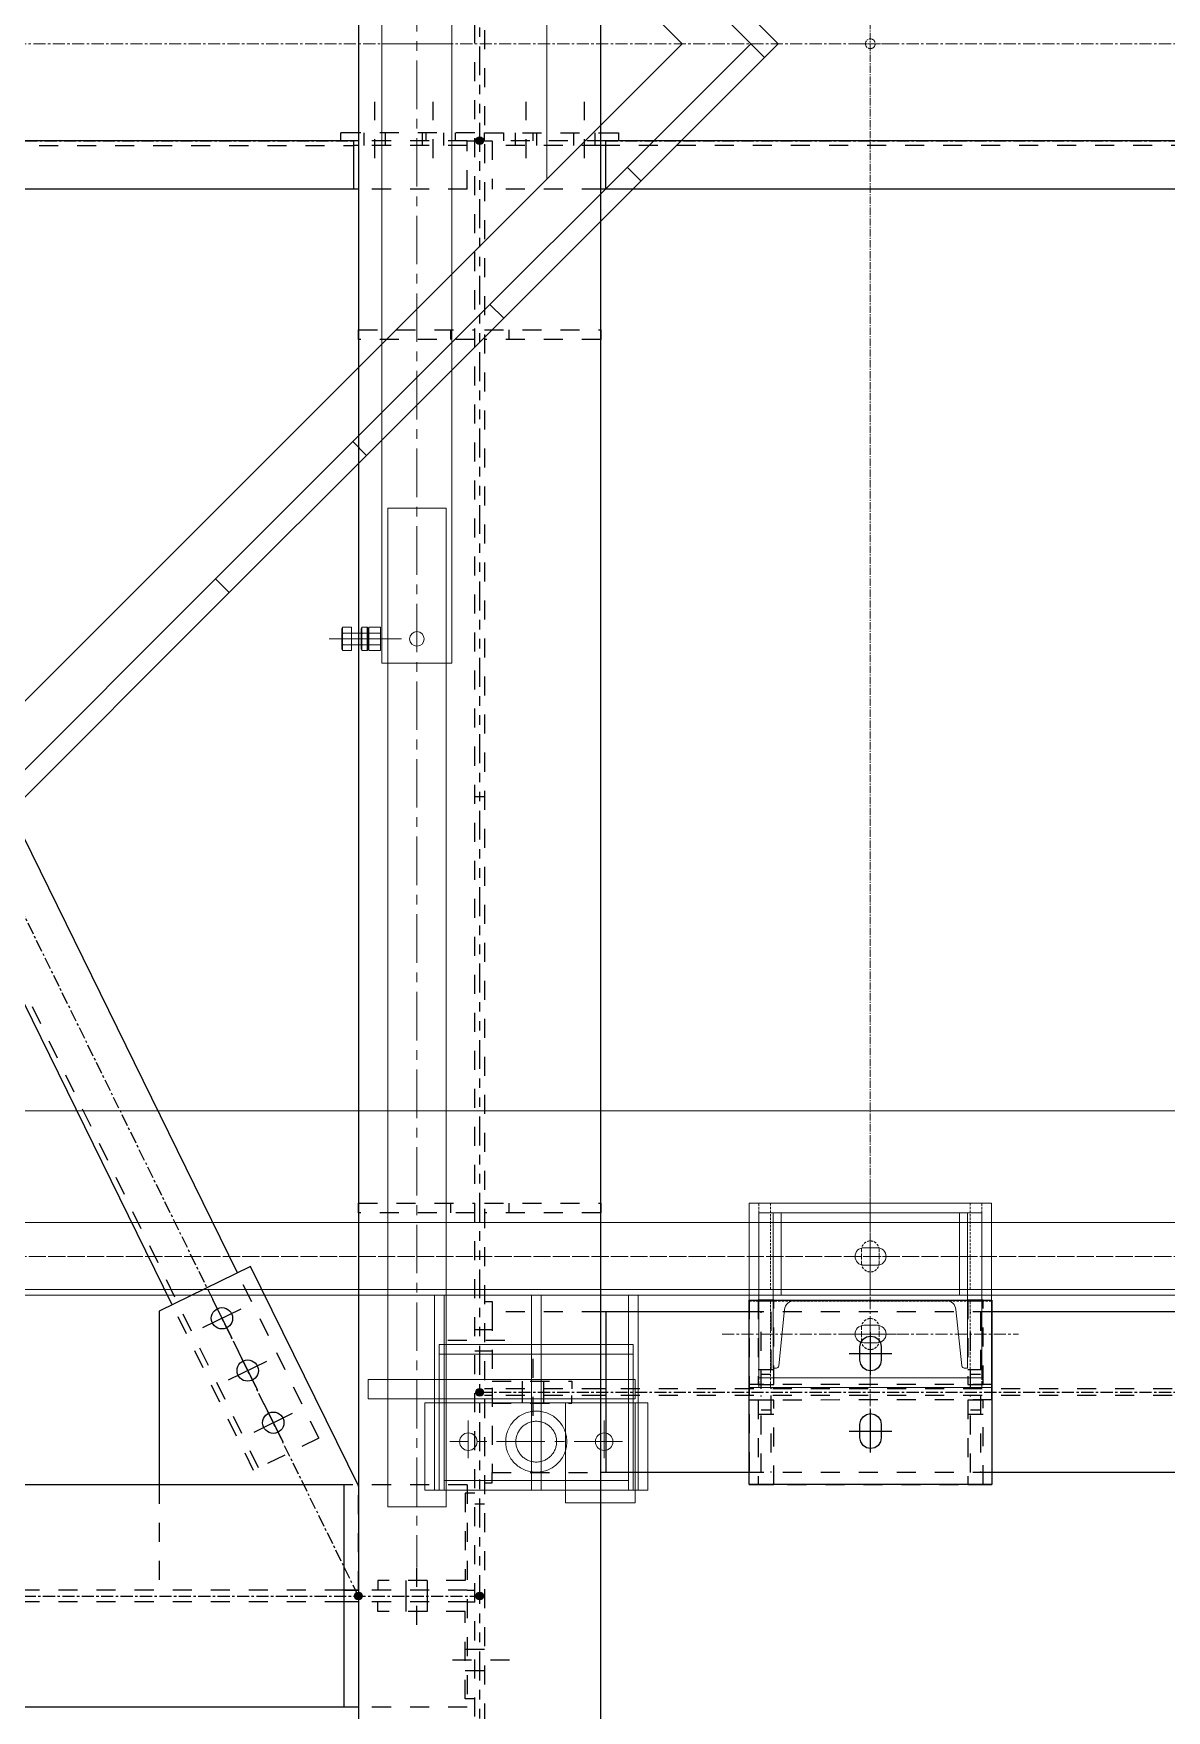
# Model space of a CAD drawing. Header units: inches. Extents: x 209270 to 234360, y -180214 to -150194.
# Drawn here: x 225052 to 226220, y -163282 to -161553 of the extents above; entities that cross this region are included whole.
import ezdxf

# ---------------------------------------------------------------- set-up
doc = ezdxf.new("R2010")
doc.units = ezdxf.units.IN
doc.header["$LTSCALE"] = 10
doc.header["$MEASUREMENT"] = 0
for name, pattern in [('ACAD_ISO02W100', [15, 12, -3]), ('CENTER', [2, 1.25, -0.25, 0.25, -0.25]), ('CENTER2', [1.125, 0.75, -0.125, 0.125, -0.125]), ('DXK_LINE_DOT2', [3.9198, 1.9599, -1.9599]), ('DXK_LINE_DOT5', [7.8785, 2.979, -0.9799, 0.9799, -0.9799, 0.9799, -0.9799]), ('HIDDEN', [0.375, 0.25, -0.125])]:
    doc.linetypes.add(name, pattern=pattern)
doc.layers.get('0').update_dxf_attribs({"color": 1})
for name, color, linetype in [('_STR_0', 5, 'Continuous'), ('_STR_1', 5, 'Continuous'), ('_STR_2', 5, 'Continuous'), ('_STR_4', 5, 'Continuous')]:
    doc.layers.add(name, color=color, linetype=linetype)
for name, color, linetype, lineweight in [('All Bought', 1, 'Continuous', 9), ('Belt', 1, 'Continuous', 9), ('CEN', 1, 'CENTER', 9), ('CENETR LINE', 1, 'CENTER2', 9), ('DIM', 1, 'Continuous', 13), ('HIDDEN', 1, 'HIDDEN', 9), ('MAIN OBJECT', 1, 'Continuous', 18), ('OBJECT', 1, 'Continuous', 18), ('STR25', 1, 'Continuous', 5)]:
    doc.layers.add(name, color=color, linetype=linetype, lineweight=lineweight)

# ---------------------------------------------------------------- blocks, each defined once
blk = doc.blocks.new('A$Cb40ec30b')
at = {"layer": 'CEN'}
for p, q in [((0, 15.8), (0, 64.2)), ((-26.3, 40), (26.3, 40)), ((0, -59), (0, -21)), ((-25.5, -40), (26.5, -40))]:
    blk.add_line(p, q, dxfattribs=at)
at = {"layer": 'HIDDEN'}
for points in [[(-103, 6), (-115, 6), (-115, 95), (-103, 95)], [(103, 6), (115, 6), (115, 95), (103, 95)], [(125, 6), (125, -6), (-125, -6), (-125, 6)], [(-103, -6), (-115, -6), (-115, -95), (-103, -95)], [(103, -6), (115, -6), (115, -95), (103, -95)]]:
    blk.add_lwpolyline(points, close=True, dxfattribs=at)
at = {"layer": 'HIDDEN', "elevation": 149686677196.4}
for points in [[(9, 47), (9, 33, -1), (-9, 33), (-9, 47, -1)], [(9, -33), (9, -47, -1), (-9, -47), (-9, -33, -1)]]:
    blk.add_lwpolyline(points, format="xyb", close=True, dxfattribs=at)
at = {"layer": 'STR25', "ltscale": 0.2}
blk.add_lwpolyline([(-125, 95), (125, 95), (125, -95), (-125, -95)], close=True, dxfattribs=at)
blk = doc.blocks.new('A$Cfd238a5e')
at = {"layer": 'CEN'}
for p, q in [((0, 118.3), (0, -118.3)), ((-152.8, 0), (152.8, 0)), ((-152.8, -40), (152.8, -40))]:
    blk.add_line(p, q, dxfattribs=at)
at = {"layer": 'MAIN OBJECT', "ltscale": 0.2, "elevation": 149686677196.4}
for points in [[(7.3, 31), (-6.7, 31, -1), (-6.7, 49), (7.3, 49, -1)], [(7.3, -31), (-6.7, -31, 1), (-6.7, -49), (7.3, -49, 1)]]:
    blk.add_lwpolyline(points, format="xyb", close=True, dxfattribs=at)
at = {"layer": 'OBJECT'}
for points in [[(-115, -85), (115, -85), (115, 85), (-115, 85)], [(-100, 85), (-92, 85), (-92, 0), (-100, 0)], [(100, 85), (92, 85), (92, 0), (100, 0)]]:
    blk.add_lwpolyline(points, close=True, dxfattribs=at)
blk.add_lwpolyline([(-94.4, -72.9, -0.383864), (-96.8, -75), (-100, -75), (-100, 0), (100, 0), (100, -75), (96.8, -75, -0.383864), (94.4, -72.9), (88.3, -14.7, 0.383864), (78.4, -5.7), (-78.4, -5.7, 0.383864), (-88.3, -14.7)], format="xyb", close=True, dxfattribs=at)
at = {"layer": 'DIM'}
blk.add_blockref('A$Cb40ec30b', (0, 0), dxfattribs=at)
blk = doc.blocks.new('A$C2698bf6b')
at = {"layer": 'CENETR LINE'}
for p, q in [((0, -1290), (0, 1290)), ((-22.1, 0), (22.1, 0))]:
    blk.add_line(p, q, dxfattribs=at)
blk.add_circle((0, 0), 5, dxfattribs=at)
at = {"layer": 'DIM'}
blk.add_blockref('A$Cfd238a5e', (0, -1290), dxfattribs=at)
blk = doc.blocks.new('A$C1db7f450')
at = {"layer": 'All Bought', "linetype": 'CENTER', "ltscale": 4}
for p, q in [((372.3, 1342.7, 76268778.1), (372.3, -1570.4, 76268778.1)), ((179.3, -1419, 2061071342.7), (179.3, -1457.9, 2061071342.7)), ((319.3, -1419, 2061071342.7), (319.3, -1457.9, 2061071342.7)), ((160.3, -1440.9, 2061071342.7), (338.2, -1440.9, 2061071342.7))]:
    blk.add_line(p, q, dxfattribs=at)
at = {"layer": 'All Bought'}
for p, q in [((99, 0, -6732037472.9), (1227.3, 1128.3, -6732037472.9)), ((336.3, 638.5, -6732037472.9), (336.3, -638.5, -6732037472.9)), ((408.3, -638.5, -6732037472.9), (408.3, 638.5, -6732037472.9)), ((424.3, 424.3, -6732037472.9), (0, 0, -6732037472.9)), ((14.1, -14.1, -6732037472.9), (438.4, 410.1, -6732037472.9)), ((238.3, -139.3, -6732037472.9), (238.3, 139.3, -6732037472.9)), ((0, 0, -6732037472.9), (424.3, -424.3, -6732037472.9)), ((28.3, 0, -6732037472.9), (438.4, -410.1, -6732037472.9)), ((99, 0, -6732037472.9), (1227.3, -1128.3, -6732037472.9)), ((408.3, 0, -6732037472.9), (336.3, 0, -6732037472.9)), ((141.4, -141.4, -6732037472.9), (155.6, -127.3, -6732037472.9)), ((297, -268.7, -6732037472.9), (282.8, -282.8, -6732037472.9)), ((424.3, -424.3, -6732037472.9), (438.4, -410.1, -6732037472.9)), ((438.4, -410.1, -6732037472.9), (579.8, -551.5, -6732037472.9)), ((565.7, -565.7, -6732037472.9), (424.3, -424.3, -6732037472.9)), ((565.7, -565.7, -6732037472.9), (579.8, -551.5, -6732037472.9)), ((579.8, -551.5, -6732037472.9), (1121.2, -1093, -6732037472.9)), ((1107.1, -1107.1, -6732037472.9), (565.7, -565.7, -6732037472.9)), ((336.3, -638.5, -6732037472.9), (408.3, -638.5, -6732037472.9)), ((342.2, -1508, 76268778.1), (342.2, -638.5, -6732037472.9)), ((402.3, -638.5, -6732037472.9), (402.3, -1508, 76268778.1)), ((149.3, -1340.8, 2061071342.7), (349.3, -1340.8, 2061071342.7)), ((149.3, -1490.9, 2061071342.7), (149.3, -1340.8, 2061071342.7)), ((349.3, -1340.8, 2061071342.7), (349.3, -1490.9, 2061071342.7)), ((149.3, -1350.8, 2061071342.7), (349.3, -1350.8, 2061071342.7)), ((147.3, -1396.9, 2061071342.7), (147.3, -1376.9, 2061071342.7)), ((147.3, -1376.9, 2061071342.7), (422.4, -1376.9, 2061071342.7)), ((422.4, -1376.9, 2061071342.7), (422.4, -1396.9, 2061071342.7)), ((422.4, -1396.9, 2061071342.7), (147.3, -1396.9, 2061071342.7)), ((219.3, -1400.9, 2061071342.7), (147.3, -1400.9, 2061071342.7)), ((147.3, -1400.9, 2061071342.7), (147.3, -1503.9, 2061071342.7)), ((219.3, -1503.9, 2061071342.7), (219.3, -1400.9, 2061071342.7)), ((349.3, -1490.9, 2061071342.7), (149.3, -1490.9, 2061071342.7)), ((147.3, -1503.9, 2061071342.7), (219.3, -1503.9, 2061071342.7)), ((402.3, -1508, 76268778.1), (342.2, -1508, 76268778.1))]:
    blk.add_line(p, q, dxfattribs=at)
at = {"layer": 'All Bought', "linetype": 'ACAD_ISO02W100', "ltscale": 2.5}
for p, q in [((342.2, -638.5, -6732037472.9), (342.2, -478.7, -6732037472.9)), ((342.2, -478.7, -6732037472.9), (402.3, -478.7, -6732037472.9)), ((402.3, -478.7, -6732037472.9), (402.3, -638.5, -6732037472.9)), ((402.3, -638.5, -6732037472.9), (342.2, -638.5, -6732037472.9))]:
    blk.add_line(p, q, dxfattribs=at)
at = {"layer": 'All Bought', "linetype": 'Continuous'}
for p, q in [((409.8, -601.5, -6732037472.9), (409.8, -625.5, -6732037472.9)), ((421.8, -601.5, -6732037472.9), (409.8, -601.5, -6732037472.9)), ((421.8, -601.5, -6732037472.9), (421.8, -625.5, -6732037472.9)), ((421.8, -601.5, -6732037472.9), (422.7, -603.1, -6732037472.9)), ((423.6, -601.5, -6732037472.9), (422.7, -603.1, -6732037472.9)), ((422.7, -603.1, -6732037472.9), (422.7, -624.1, -6732037472.9)), ((423.6, -601.5, -6732037472.9), (423.6, -625.5, -6732037472.9)), ((428.9, -601.5, -6732037472.9), (423.6, -601.5, -6732037472.9)), ((428.9, -601.5, -6732037472.9), (428.9, -625.5, -6732037472.9)), ((428.9, -601.5, -6732037472.9), (429.8, -603.1, -6732037472.9)), ((429.8, -603.1, -6732037472.9), (429.8, -624.1, -6732037472.9)), ((439.8, -601.5, -6732037472.9), (439.8, -625.5, -6732037472.9)), ((448.9, -601.5, -6732037472.9), (439.8, -601.5, -6732037472.9)), ((448.9, -601.5, -6732037472.9), (448.9, -625.5, -6732037472.9)), ((448.9, -601.5, -6732037472.9), (449.8, -603.1, -6732037472.9)), ((449.8, -603.1, -6732037472.9), (449.8, -624.1, -6732037472.9)), ((388.1, -613.5, -6732037472.9), (462.8, -613.5, -6732037472.9)), ((448.9, -607.5, -6732037472.9), (409.8, -607.5, -6732037472.9)), ((448.9, -619.5, -6732037472.9), (409.8, -619.5, -6732037472.9)), ((421.8, -625.5, -6732037472.9), (409.8, -625.5, -6732037472.9)), ((421.8, -625.5, -6732037472.9), (422.7, -623.9, -6732037472.9)), ((423.6, -625.5, -6732037472.9), (422.7, -623.9, -6732037472.9)), ((428.9, -625.5, -6732037472.9), (423.6, -625.5, -6732037472.9)), ((428.9, -625.5, -6732037472.9), (429.8, -623.9, -6732037472.9)), ((448.9, -625.5, -6732037472.9), (439.8, -625.5, -6732037472.9)), ((448.9, -625.5, -6732037472.9), (449.8, -623.9, -6732037472.9))]:
    blk.add_line(p, q, dxfattribs=at)
at = {"layer": 'All Bought', "linetype": 'ACAD_ISO02W100', "ltscale": 3}
for p, q in [((154.3, -1480.9, 2061071342.7), (154.3, -1400.9, 2061071342.7)), ((154.3, -1400.9, 2061071342.7), (344.3, -1400.9, 2061071342.7)), ((344.3, -1400.9, 2061071342.7), (344.3, -1480.9, 2061071342.7)), ((344.3, -1480.9, 2061071342.7), (154.3, -1480.9, 2061071342.7))]:
    blk.add_line(p, q, dxfattribs=at)
at = {"layer": 'All Bought', "linetype": 'Continuous'}
blk.add_circle((372.3, -613.5, -6732037472.9), 7.5, dxfattribs=at)
at = {"layer": 'All Bought', "linetype": 'ACAD_ISO02W100', "ltscale": 3}
for radius in [31.5, 21]:
    blk.add_circle((249.3, -1440.9, 2061071342.7), radius, dxfattribs=at)
at = {"layer": 'All Bought'}
for centre in [(179.3, -1440.9, 2061071342.7), (319.3, -1440.9, 2061071342.7)]:
    blk.add_circle(centre, 9, dxfattribs=at)
at = {"layer": 'All Bought', "linetype": 'Continuous'}
for centre, radius, start, end in [((417.2, -604.5, -6732037472.9), 5.45, 326.6015, 33.3985), ((428.1, -604.5, -6732037472.9), 5.45, 146.6015, 213.3985), ((424.3, -604.5, -6732037472.9), 5.45, 326.6015, 33.3985), ((444.3, -604.5, -6732037472.9), 5.45, 326.6015, 33.3985), ((402.2, -613.5, -6732037472.9), 20.4, 342.9385, 17.0615), ((417.2, -622.5, -6732037472.9), 5.45, 326.6015, 33.3985), ((443.1, -613.5, -6732037472.9), 20.4, 162.9385, 197.0615), ((428.1, -622.5, -6732037472.9), 5.45, 146.6015, 213.3985), ((409.3, -613.5, -6732037472.9), 20.4, 342.9385, 17.0615), ((424.3, -622.5, -6732037472.9), 5.45, 326.6015, 33.3985), ((429.3, -613.5, -6732037472.9), 20.4, 342.9385, 17.0615), ((444.3, -622.5, -6732037472.9), 5.45, 326.6015, 33.3985)]:
    blk.add_arc(centre, radius, start, end, dxfattribs=at)
at = {"layer": 'MAIN OBJECT'}
for p, q in [((144.3, -1490.9), (144.3, -1290)), ((154.3, -1290), (144.3, -1290)), ((154.3, -1490.9), (154.3, -1290)), ((244.3, -1490.9), (244.3, -1290)), ((254.3, -1290), (244.3, -1290)), ((254.3, -1490.9), (254.3, -1290)), ((344.3, -1490.9), (344.3, -1290)), ((354.3, -1290), (344.3, -1290)), ((354.3, -1490.9), (354.3, -1290)), ((134.3, -1490.9), (134.3, -1400.9)), ((364.3, -1400.9), (134.3, -1400.9)), ((364.3, -1400.9), (364.3, -1490.9)), ((364.3, -1490.9), (134.3, -1490.9))]:
    blk.add_line(p, q, dxfattribs=at)
blk = doc.blocks.new('GridLine-116860372-116903 - 114867')
at = {"layer": '_STR_2', "linetype": 'DXK_LINE_DOT5'}
blk.add_line((225511.9, -165456.7), (225511.9, -153291), dxfattribs=at)
blk = doc.blocks.new('Part-116860372-157441 - 114867')
at = {"layer": '_STR_1', "linetype": 'DXK_LINE_DOT2'}
for p, q in [((225506.9, -162339.6), (225516.9, -162339.6)), ((225516.9, -163069.1), (225506.9, -163069.1))]:
    blk.add_line(p, q, dxfattribs=at)
blk = doc.blocks.new('Bolt-116860372-115915 - 114867')
at = {"layer": '_STR_1', "linetype": 'DXK_LINE_DOT2'}
for p, q in [((225403.9, -161681.7), (225403.9, -161623.7)), ((225463.9, -161681.7), (225463.9, -161623.7)), ((225392.9, -161663.7), (225392.9, -161655.7)), ((225392.9, -161668.7), (225392.9, -161663.7)), ((225414.9, -161663.7), (225414.9, -161655.7)), ((225414.9, -161668.7), (225414.9, -161663.7)), ((225452.9, -161663.7), (225452.9, -161655.7)), ((225452.9, -161668.7), (225452.9, -161663.7)), ((225474.9, -161663.7), (225474.9, -161655.7)), ((225474.9, -161668.7), (225474.9, -161663.7))]:
    blk.add_line(p, q, dxfattribs=at)
blk = doc.blocks.new('Part-116860372-114981 - 114867')
at = {"layer": '_STR_4', "linetype": 'Continuous'}
blk.add_hatch(color=256, dxfattribs=at).paths.add_polyline_path([(225511.9, -163167.7, -1), (225511.9, -163159.7, -1)])
at = {"layer": '_STR_1', "linetype": 'DXK_LINE_DOT2'}
for p, q in [((225498.9, -163049.2), (225371.9, -163049.2)), ((225498.9, -163049.2), (225498.9, -163278.2)), ((225371.9, -163157.7), (216821.8, -163157.7)), ((225498.9, -163157.7), (225386.9, -163157.7)), ((225371.9, -163169.6), (216821.8, -163169.6)), ((225498.9, -163169.6), (225386.9, -163169.6)), ((225498.9, -163278.2), (220660, -163278.2))]:
    blk.add_line(p, q, dxfattribs=at)
at = {"layer": '_STR_2', "linetype": 'Continuous'}
for p, q in [((225371.9, -163049.2), (224424.9, -163049.2)), ((225371.9, -163049.2), (225371.9, -163278.2)), ((225386.4, -163049.2), (225386.9, -163049.2)), ((225386.9, -163157.7), (225371.9, -163157.7)), ((225386.9, -163169.6), (225371.9, -163169.6)), ((225386.9, -163278.2), (216821.8, -163278.2))]:
    blk.add_line(p, q, dxfattribs=at)
at = {"layer": '_STR_4', "linetype": 'CENTER'}
blk.add_line((216821.8, -163163.7), (225511.9, -163163.7), dxfattribs=at)
at = {"layer": '_STR_4', "linetype": 'Continuous'}
blk.add_circle((225511.9, -163163.7), 4, dxfattribs=at)
blk = doc.blocks.new('Part-116860372-114997 - 114867')
at = {"layer": '_STR_4', "linetype": 'Continuous'}
blk.add_hatch(color=256, dxfattribs=at).paths.add_polyline_path([(225511.9, -162957.7, -1), (225511.9, -162949.7, -1)])
at = {"layer": '_STR_1', "linetype": 'DXK_LINE_DOT2'}
for p, q in [((225524.9, -162870.8), (225524.9, -163036.5)), ((225636.9, -162870.8), (225524.9, -162870.8)), ((226039.8, -162870.8), (225789.8, -162870.8)), ((225636.9, -162950.3), (225524.9, -162950.3)), ((225636.9, -162957), (225524.9, -162957)), ((228499.2, -162950.3), (225641.9, -162950.3)), ((228499.2, -162957), (225641.9, -162957)), ((225524.9, -163036.5), (225636.9, -163036.5)), ((226039.8, -163036.5), (225789.8, -163036.5))]:
    blk.add_line(p, q, dxfattribs=at)
at = {"layer": '_STR_2', "linetype": 'Continuous'}
for p, q in [((225789.8, -162870.8), (225636.9, -162870.8)), ((225641.9, -162870.8), (225641.9, -163036.5)), ((227289.8, -162870.8), (226039.8, -162870.8)), ((225641.9, -162950.3), (225636.9, -162950.3)), ((225641.9, -162957), (225636.9, -162957)), ((225641.9, -163036.5), (225636.9, -163036.5)), ((225789.8, -163036.5), (225641.9, -163036.5)), ((227289.8, -163036.5), (226039.8, -163036.5))]:
    blk.add_line(p, q, dxfattribs=at)
at = {"layer": '_STR_4', "linetype": 'CENTER'}
blk.add_line((225511.9, -162953.7), (228511.9, -162953.7), dxfattribs=at)
at = {"layer": '_STR_4', "linetype": 'Continuous'}
blk.add_circle((225511.9, -162953.7), 4, dxfattribs=at)
blk = doc.blocks.new('Part-116860372-116688 - 114867')
at = {"layer": '_STR_1', "linetype": 'DXK_LINE_DOT2'}
for p, q in [((225801.9, -163036.5), (225801.9, -162957)), ((225811.9, -162957), (225811.9, -163036.5)), ((225811.9, -162972), (225801.9, -162972))]:
    blk.add_line(p, q, dxfattribs=at)
blk = doc.blocks.new('Part-116860372-115037 - 114867')
at = {"layer": '_STR_4', "linetype": 'Continuous'}
for points in [[(224711.9, -161667.7, -1), (224711.9, -161659.7, -1)], [(225511.9, -161667.7, -1), (225511.9, -161659.7, -1)]]:
    blk.add_hatch(color=256, dxfattribs=at).paths.add_polyline_path(points)
at = {"layer": '_STR_1', "linetype": 'DXK_LINE_DOT2'}
for p, q in [((224722.7, -161713.7), (224722.7, -161663.7)), ((224783.5, -161663.7), (224722.7, -161663.7)), ((225498.9, -161663.7), (225381.9, -161663.7)), ((225498.9, -161713.7), (225498.9, -161663.7)), ((224778.5, -161668.7), (224722.7, -161668.7)), ((224783.5, -161668.7), (225381.9, -161668.7)), ((225498.9, -161668.7), (225386.9, -161668.7)), ((224778.5, -161713.7), (224722.7, -161713.7)), ((225498.9, -161713.7), (225386.9, -161713.7))]:
    blk.add_line(p, q, dxfattribs=at)
at = {"layer": '_STR_2', "linetype": 'Continuous'}
for p, q in [((225381.9, -161663.7), (224783.5, -161663.7)), ((224783.5, -161713.7), (224783.5, -161663.7)), ((225381.9, -161663.7), (225381.9, -161713.7)), ((224778.5, -161668.7), (224783.5, -161668.7)), ((225386.9, -161668.7), (225381.9, -161668.7)), ((225386.9, -161713.7), (224778.5, -161713.7))]:
    blk.add_line(p, q, dxfattribs=at)
at = {"layer": '_STR_4', "linetype": 'CENTER'}
for p, q in [((224711.9, -161663.7), (224722.7, -161663.7)), ((224783.5, -161663.7), (225381.9, -161663.7)), ((225498.9, -161663.7), (225511.9, -161663.7))]:
    blk.add_line(p, q, dxfattribs=at)
at = {"layer": '_STR_4', "linetype": 'Continuous'}
for centre in [(224711.9, -161663.7), (225511.9, -161663.7)]:
    blk.add_circle(centre, 4, dxfattribs=at)
blk = doc.blocks.new('Part-116860372-115913 - 114867')
at = {"layer": '_STR_1', "linetype": 'DXK_LINE_DOT2'}
for p, q in [((225506.9, -161655.7), (225386.9, -161655.7)), ((225456.9, -161663.7), (225456.9, -161655.7)), ((225486.9, -161663.7), (225486.9, -161655.7))]:
    blk.add_line(p, q, dxfattribs=at)
at = {"layer": '_STR_2', "linetype": 'Continuous'}
for p, q in [((225386.9, -161655.7), (225368.9, -161655.7)), ((225368.9, -161663.7), (225368.9, -161655.7)), ((225386.9, -161663.7), (225381.9, -161663.7))]:
    blk.add_line(p, q, dxfattribs=at)
blk = doc.blocks.new('Part-116860372-115038 - 114867')
at = {"layer": '_STR_4', "linetype": 'Continuous'}
for points in [[(225511.9, -161667.7, -1), (225511.9, -161659.7, -1)], [(226511.9, -161667.7, -1), (226511.9, -161659.7, -1)]]:
    blk.add_hatch(color=256, dxfattribs=at).paths.add_polyline_path(points)
at = {"layer": '_STR_1', "linetype": 'DXK_LINE_DOT2'}
for p, q in [((225524.9, -161663.7), (225524.9, -161713.7)), ((225641.9, -161663.7), (225524.9, -161663.7)), ((226440.3, -161663.7), (226501, -161663.7)), ((226501, -161663.7), (226501, -161713.7)), ((225636.9, -161668.7), (225524.9, -161668.7)), ((226440.3, -161668.7), (225641.9, -161668.7)), ((226501, -161668.7), (226445.3, -161668.7)), ((225636.9, -161713.7), (225524.9, -161713.7)), ((226501, -161713.7), (226445.3, -161713.7))]:
    blk.add_line(p, q, dxfattribs=at)
at = {"layer": '_STR_2', "linetype": 'Continuous'}
for p, q in [((226440.3, -161663.7), (225641.9, -161663.7)), ((225641.9, -161713.7), (225641.9, -161663.7)), ((226440.3, -161663.7), (226440.3, -161713.7)), ((225641.9, -161668.7), (225636.9, -161668.7)), ((226445.3, -161668.7), (226440.3, -161668.7)), ((226445.3, -161713.7), (225636.9, -161713.7))]:
    blk.add_line(p, q, dxfattribs=at)
at = {"layer": '_STR_4', "linetype": 'CENTER'}
for p, q in [((225511.9, -161663.7), (225524.9, -161663.7)), ((225641.9, -161663.7), (226440.3, -161663.7)), ((226501, -161663.7), (226511.9, -161663.7))]:
    blk.add_line(p, q, dxfattribs=at)
at = {"layer": '_STR_4', "linetype": 'Continuous'}
for centre in [(225511.9, -161663.7), (226511.9, -161663.7)]:
    blk.add_circle(centre, 4, dxfattribs=at)
blk = doc.blocks.new('Part-116860372-115925 - 114867')
at = {"layer": '_STR_1', "linetype": 'DXK_LINE_DOT2'}
for p, q in [((225524.9, -162957), (225516.9, -162957)), ((225606.9, -162965), (225606.9, -162957)), ((225524.9, -162965), (225606.9, -162965)), ((225516.9, -163047), (225524.9, -163047)), ((225524.9, -163047), (225524.9, -163036.5))]:
    blk.add_line(p, q, dxfattribs=at)
blk = doc.blocks.new('Part-116860372-115077 - 114867')
at = {"layer": '_STR_4', "linetype": 'Continuous'}
for points in [[(224711.9, -161792.7, -1), (224711.9, -161784.7, -1)], [(225386.9, -163167.7, -1), (225386.9, -163159.7, -1)]]:
    blk.add_hatch(color=256, dxfattribs=at).paths.add_polyline_path(points)
at = {"layer": '_STR_1', "linetype": 'DXK_LINE_DOT2'}
for p, q in [((224860.8, -162012.6), (224793.5, -162045.7)), ((224944.5, -162183.2), (224860.8, -162012.6)), ((225284.1, -163031.5), (224798.8, -162043)), ((224877.2, -162216.2), (224793.5, -162045.7)), ((225346.1, -163001.1), (225262.3, -162830.6)), ((225278.7, -163034.2), (225195, -162863.6)), ((225346.1, -163001.1), (225278.7, -163034.2))]:
    blk.add_line(p, q, dxfattribs=at)
at = {"layer": '_STR_2', "linetype": 'Continuous'}
for p, q in [((225262.3, -162830.6), (224944.5, -162183.2)), ((225195, -162863.6), (224877.2, -162216.2))]:
    blk.add_line(p, q, dxfattribs=at)
at = {"layer": '_STR_4', "linetype": 'CENTER'}
blk.add_line((225386.9, -163163.7), (224711.9, -161788.7), dxfattribs=at)
at = {"layer": '_STR_4', "linetype": 'Continuous'}
for centre in [(224711.9, -161788.7), (225386.9, -163163.7)]:
    blk.add_circle(centre, 4, dxfattribs=at)
blk = doc.blocks.new('Bolt-116860372-115927 - 114867')
at = {"layer": '_STR_1', "linetype": 'DXK_LINE_DOT2'}
for p, q in [((225516.9, -162889.3), (225506.9, -162889.3)), ((225524.9, -162889.3), (225516.9, -162889.3)), ((225537.9, -162900.3), (225474.9, -162900.3)), ((225516.9, -162911.3), (225506.9, -162911.3)), ((225524.9, -162911.3), (225516.9, -162911.3))]:
    blk.add_line(p, q, dxfattribs=at)
blk = doc.blocks.new('Part-116860372-115115 - 114867')
at = {"layer": '_STR_2', "linetype": 'Continuous'}
for p, q in [((225386.9, -158649), (225386.9, -165051.7)), ((225636.9, -165051.7), (225636.9, -158649))]:
    blk.add_line(p, q, dxfattribs=at)
blk = doc.blocks.new('Part-116860372-115117 - 114867')
at = {"layer": '_STR_1', "linetype": 'DXK_LINE_DOT2'}
for p, q in [((225506.9, -165051.7), (225506.9, -158649)), ((225516.9, -158649), (225516.9, -165051.7))]:
    blk.add_line(p, q, dxfattribs=at)
blk = doc.blocks.new('Part-116860372-116641 - 114867')
at = {"layer": '_STR_1', "linetype": 'DXK_LINE_DOT2'}
for p, q in [((225798.9, -162858.7), (225798.9, -162945.7)), ((225814.9, -162858.7), (225798.9, -162858.7)), ((225814.9, -162945.7), (225814.9, -162858.7)), ((225814.9, -162930.7), (225798.9, -162930.7)), ((225798.9, -162945.7), (225814.9, -162945.7))]:
    blk.add_line(p, q, dxfattribs=at)
blk = doc.blocks.new('Part-116860372-149898 - 114867')
at = {"layer": '_STR_1', "linetype": 'DXK_LINE_DOT2'}
for p, q in [((225406.9, -163179.6), (225406.9, -163169.6)), ((225496.9, -163179.6), (225406.9, -163179.6)), ((225496.9, -163269.6), (225496.9, -163179.6)), ((225498.9, -163169.6), (225506.9, -163169.6)), ((225506.9, -163269.6), (225496.9, -163269.6))]:
    blk.add_line(p, q, dxfattribs=at)
blk = doc.blocks.new('Part-116860372-116639 - 114867')
at = {"layer": '_STR_1', "linetype": 'DXK_LINE_DOT2'}
for p, q in [((226039.8, -162945.6), (225789.8, -162945.7)), ((225789.8, -162961.7), (225789.8, -162945.7)), ((226039.8, -162961.6), (225789.8, -162961.7)), ((226039.8, -162961.6), (226039.8, -162945.6))]:
    blk.add_line(p, q, dxfattribs=at)
blk = doc.blocks.new('Part-116860372-116359 - 114867')
at = {"layer": '_STR_1', "linetype": 'DXK_LINE_DOT2'}
for p, q in [((225386.9, -161868.7), (225386.9, -161858.7)), ((225386.9, -161858.7), (225506.9, -161858.7)), ((225506.9, -161868.7), (225386.9, -161868.7)), ((225481.9, -161858.7), (225481.9, -161868.7))]:
    blk.add_line(p, q, dxfattribs=at)
blk = doc.blocks.new('Part-116860372-116689 - 114867')
at = {"layer": '_STR_1', "linetype": 'DXK_LINE_DOT2'}
for p, q in [((225801.9, -162950.3), (225801.9, -162870.8)), ((225811.9, -162870.8), (225811.9, -162950.3)), ((225811.9, -162935.3), (225801.9, -162935.3))]:
    blk.add_line(p, q, dxfattribs=at)
blk = doc.blocks.new('Bolt-116860372-116646 - 114867')
at = {"layer": '_STR_2', "linetype": 'Continuous'}
for p, q in [((225914.8, -162935.7), (225914.8, -162891.7)), ((225903.8, -162906.7), (225904.7, -162902.5)), ((225903.8, -162920.7), (225903.8, -162906.7)), ((225904.7, -162902.5), (225907.1, -162898.9)), ((225907.1, -162898.9), (225910.6, -162896.5)), ((225910.6, -162896.5), (225914.8, -162895.7)), ((225914.8, -162895.7), (225914.8, -162895.7)), ((225914.8, -162895.7), (225919, -162896.5)), ((225919, -162896.5), (225922.6, -162898.9)), ((225922.6, -162898.9), (225925, -162902.5)), ((225925, -162902.5), (225925.8, -162906.7)), ((225925.8, -162906.7), (225925.8, -162920.7)), ((225892.8, -162913.7), (225936.8, -162913.7)), ((225904.7, -162924.9), (225903.8, -162920.7)), ((225907, -162928.4), (225904.7, -162924.9)), ((225925, -162924.9), (225922.6, -162928.4)), ((225925.8, -162920.7), (225925, -162924.9)), ((225910.6, -162930.8), (225907, -162928.4)), ((225914.8, -162931.7), (225910.6, -162930.8)), ((225919, -162930.8), (225914.8, -162931.7)), ((225914.8, -162931.7), (225914.8, -162931.7)), ((225922.6, -162928.4), (225919, -162930.8)), ((225904.7, -162982.5), (225907, -162978.9)), ((225907, -162978.9), (225910.6, -162976.5)), ((225910.6, -162976.5), (225914.8, -162975.7)), ((225914.8, -163015.7), (225914.8, -162971.7)), ((225914.8, -162975.7), (225914.8, -162975.7)), ((225914.8, -162975.7), (225919, -162976.5)), ((225919, -162976.5), (225922.6, -162978.9)), ((225922.6, -162978.9), (225925, -162982.5)), ((225892.8, -162993.7), (225936.8, -162993.7)), ((225903.8, -162986.7), (225904.7, -162982.5)), ((225903.8, -163000.7), (225903.8, -162986.7)), ((225925, -162982.5), (225925.8, -162986.7)), ((225925.8, -162986.7), (225925.8, -163000.7)), ((225904.7, -163004.9), (225903.8, -163000.7)), ((225907, -163008.4), (225904.7, -163004.9)), ((225910.6, -163010.8), (225907, -163008.4)), ((225914.8, -163011.7), (225910.6, -163010.8)), ((225919, -163010.8), (225914.8, -163011.7)), ((225914.8, -163011.7), (225914.8, -163011.7)), ((225922.6, -163008.4), (225919, -163010.8)), ((225925, -163004.9), (225922.6, -163008.4)), ((225925.8, -163000.7), (225925, -163004.9))]:
    blk.add_line(p, q, dxfattribs=at)
blk = doc.blocks.new('Part-116860372-116361 - 114867')
at = {"layer": '_STR_1', "linetype": 'DXK_LINE_DOT2'}
for p, q in [((225386.9, -162768.7), (225386.9, -162758.7)), ((225386.9, -162758.7), (225506.9, -162758.7)), ((225506.9, -162768.7), (225386.9, -162768.7)), ((225481.9, -162758.7), (225481.9, -162768.7))]:
    blk.add_line(p, q, dxfattribs=at)
blk = doc.blocks.new('Part-116860372-115914 - 114867')
at = {"layer": '_STR_1', "linetype": 'DXK_LINE_DOT2'}
for p, q in [((225516.9, -161663.7), (225516.9, -161655.7)), ((225516.9, -161655.7), (225636.9, -161655.7)), ((225536.9, -161663.7), (225536.9, -161655.7)), ((225566.9, -161663.7), (225566.9, -161655.7))]:
    blk.add_line(p, q, dxfattribs=at)
at = {"layer": '_STR_2', "linetype": 'Continuous'}
for p, q in [((225636.9, -161655.7), (225654.9, -161655.7)), ((225641.9, -161663.7), (225636.9, -161663.7)), ((225654.9, -161655.7), (225654.9, -161663.7))]:
    blk.add_line(p, q, dxfattribs=at)
blk = doc.blocks.new('Bolt-116860372-149900 - 114867')
at = {"layer": '_STR_1', "linetype": 'DXK_LINE_DOT2'}
for p, q in [((225435.9, -163147.7), (225435.9, -163157.7)), ((225446.9, -163134.7), (225446.9, -163212.7)), ((225457.9, -163147.7), (225457.9, -163157.7)), ((225435.9, -163157.7), (225435.9, -163169.6)), ((225457.9, -163157.7), (225457.9, -163169.6)), ((225435.9, -163169.6), (225435.9, -163179.6)), ((225457.9, -163169.6), (225457.9, -163179.6))]:
    blk.add_line(p, q, dxfattribs=at)
blk = doc.blocks.new('Bolt-116860372-115926 - 114867')
at = {"layer": '_STR_1', "linetype": 'DXK_LINE_DOT2'}
for p, q in [((225566.9, -162978), (225566.9, -162910)), ((225555.9, -162950.3), (225555.9, -162942.3)), ((225577.9, -162950.3), (225577.9, -162942.3)), ((225555.9, -162957), (225555.9, -162950.3)), ((225555.9, -162965), (225555.9, -162957)), ((225577.9, -162957), (225577.9, -162950.3)), ((225577.9, -162965), (225577.9, -162957))]:
    blk.add_line(p, q, dxfattribs=at)
blk = doc.blocks.new('Part-116860372-116640 - 114867')
at = {"layer": '_STR_2', "linetype": 'Continuous'}
for p, q in [((225789.8, -162858.7), (226039.8, -162858.6)), ((225789.8, -163048.7), (225789.8, -162858.7)), ((226039.8, -162858.6), (226039.8, -163048.6)), ((226039.8, -163048.6), (225789.8, -163048.7))]:
    blk.add_line(p, q, dxfattribs=at)
blk = doc.blocks.new('Part-116860372-116644 - 114867')
at = {"layer": '_STR_1', "linetype": 'DXK_LINE_DOT2'}
for p, q in [((226014.9, -162858.6), (226014.9, -162945.6)), ((226030.9, -162858.6), (226014.9, -162858.6)), ((226030.9, -162945.6), (226030.9, -162858.6)), ((226030.9, -162930.6), (226014.9, -162930.6)), ((226014.9, -162945.6), (226030.9, -162945.6))]:
    blk.add_line(p, q, dxfattribs=at)
blk = doc.blocks.new('Bolt-116860372-115916 - 114867')
at = {"layer": '_STR_1', "linetype": 'DXK_LINE_DOT2'}
for p, q in [((225559.9, -161681.7), (225559.9, -161623.7)), ((225619.9, -161681.7), (225619.9, -161623.7)), ((225548.9, -161663.7), (225548.9, -161655.7)), ((225548.9, -161668.7), (225548.9, -161663.7)), ((225570.9, -161663.7), (225570.9, -161655.7)), ((225570.9, -161668.7), (225570.9, -161663.7)), ((225608.9, -161663.7), (225608.9, -161655.7)), ((225608.9, -161668.7), (225608.9, -161663.7)), ((225630.9, -161663.7), (225630.9, -161655.7)), ((225630.9, -161668.7), (225630.9, -161663.7))]:
    blk.add_line(p, q, dxfattribs=at)
blk = doc.blocks.new('Part-116860372-115924 - 114867')
at = {"layer": '_STR_1', "linetype": 'DXK_LINE_DOT2'}
for p, q in [((225516.9, -162860.3), (225524.9, -162860.3)), ((225524.9, -162860.3), (225524.9, -162870.8)), ((225524.9, -162942.3), (225606.9, -162942.3)), ((225606.9, -162942.3), (225606.9, -162950.3)), ((225524.9, -162950.3), (225516.9, -162950.3))]:
    blk.add_line(p, q, dxfattribs=at)
blk = doc.blocks.new('Part-116860372-116645 - 114867')
at = {"layer": '_STR_1', "linetype": 'DXK_LINE_DOT2'}
for p, q in [((226030.9, -162961.7), (226014.9, -162961.7)), ((226014.9, -162961.7), (226014.9, -163048.6)), ((226030.9, -163048.6), (226030.9, -162961.7)), ((226030.9, -162976.7), (226014.9, -162976.7)), ((226014.9, -163048.6), (226030.9, -163048.6))]:
    blk.add_line(p, q, dxfattribs=at)
blk = doc.blocks.new('Part-116860372-116360 - 114867')
at = {"layer": '_STR_1', "linetype": 'DXK_LINE_DOT2'}
for p, q in [((225516.9, -162758.7), (225636.9, -162758.7)), ((225636.9, -162768.7), (225516.9, -162768.7)), ((225541.9, -162758.7), (225541.9, -162768.7)), ((225636.9, -162758.7), (225636.9, -162768.7))]:
    blk.add_line(p, q, dxfattribs=at)
blk = doc.blocks.new('Part-116860372-149899 - 114867')
at = {"layer": '_STR_1', "linetype": 'DXK_LINE_DOT2'}
for p, q in [((225506.9, -163057.7), (225496.9, -163057.7)), ((225496.9, -163057.7), (225496.9, -163147.7)), ((225496.9, -163147.7), (225406.9, -163147.7)), ((225406.9, -163147.7), (225406.9, -163157.7)), ((225498.9, -163157.7), (225506.9, -163157.7))]:
    blk.add_line(p, q, dxfattribs=at)
blk = doc.blocks.new('Part-116860372-116290 - 114867')
at = {"layer": '_STR_1', "linetype": 'DXK_LINE_DOT2'}
for p, q in [((225181.5, -163049.2), (225181.5, -163157.7)), ((225387.1, -163050.8), (225386.9, -163050.2)), ((225387.1, -163157.7), (225387.1, -163050.8)), ((225371.9, -163157.7), (225386.9, -163157.7))]:
    blk.add_line(p, q, dxfattribs=at)
at = {"layer": '_STR_2', "linetype": 'Continuous'}
for p, q in [((225275.8, -162824), (225181.5, -162870.2)), ((225386.9, -163050.2), (225275.8, -162824)), ((225181.5, -162870.2), (225181.5, -163049.2))]:
    blk.add_line(p, q, dxfattribs=at)
blk = doc.blocks.new('Bolt-116860372-116291 - 114867')
at = {"layer": '_STR_2', "linetype": 'Continuous'}
for p, q in [((225236.6, -162857.7), (225256, -162897.2)), ((225226.6, -162887.1), (225266.1, -162867.7)), ((225253, -162941), (225292.5, -162921.6)), ((225263.1, -162911.5), (225282.5, -162951)), ((225279.5, -162994.8), (225319, -162975.4)), ((225289.5, -162965.4), (225308.9, -163004.9))]:
    blk.add_line(p, q, dxfattribs=at)
for centre in [(225246.3, -162877.4), (225272.8, -162931.3), (225299.2, -162985.1)]:
    blk.add_circle(centre, 11, dxfattribs=at)
blk = doc.blocks.new('Part-116860372-116358 - 114867')
at = {"layer": '_STR_1', "linetype": 'DXK_LINE_DOT2'}
for p, q in [((225516.9, -161858.7), (225636.9, -161858.7)), ((225636.9, -161868.7), (225516.9, -161868.7)), ((225541.9, -161858.7), (225541.9, -161868.7)), ((225636.9, -161858.7), (225636.9, -161868.7))]:
    blk.add_line(p, q, dxfattribs=at)
blk = doc.blocks.new('Part-116860372-116642 - 114867')
at = {"layer": '_STR_1', "linetype": 'DXK_LINE_DOT2'}
for p, q in [((225789.8, -162858.7), (226039.8, -162858.6)), ((225789.8, -162858.7), (225789.8, -163048.7)), ((226039.8, -162858.6), (226039.8, -163048.6)), ((225789.8, -163048.7), (226039.8, -163048.6))]:
    blk.add_line(p, q, dxfattribs=at)
blk = doc.blocks.new('Part-116860372-116643 - 114867')
at = {"layer": '_STR_1', "linetype": 'DXK_LINE_DOT2'}
for p, q in [((225814.9, -162961.7), (225798.9, -162961.7)), ((225798.9, -162961.7), (225798.9, -163048.7)), ((225814.9, -163048.7), (225814.9, -162961.7)), ((225814.9, -162976.7), (225798.9, -162976.7)), ((225798.9, -163048.7), (225814.9, -163048.7))]:
    blk.add_line(p, q, dxfattribs=at)
blk = doc.blocks.new('Part-116860372-116690 - 114867')
at = {"layer": '_STR_1', "linetype": 'DXK_LINE_DOT2'}
for p, q in [((226017.9, -163036.5), (226017.9, -162957)), ((226027.9, -162957), (226027.9, -163036.5)), ((226027.9, -162972), (226017.9, -162972))]:
    blk.add_line(p, q, dxfattribs=at)
blk = doc.blocks.new('Part-116860372-116691 - 114867')
at = {"layer": '_STR_1', "linetype": 'DXK_LINE_DOT2'}
for p, q in [((226017.9, -162950.3), (226017.9, -162870.8)), ((226027.9, -162870.8), (226027.9, -162950.3)), ((226027.9, -162935.3), (226017.9, -162935.3))]:
    blk.add_line(p, q, dxfattribs=at)
blk = doc.blocks.new('Bolt-116860372-149901 - 114867')
at = {"layer": '_STR_1', "linetype": 'DXK_LINE_DOT2'}
for p, q in [((225496.9, -163218.6), (225506.9, -163218.6)), ((225506.9, -163218.6), (225516.9, -163218.6)), ((225483.9, -163229.6), (225551.9, -163229.6)), ((225496.9, -163240.6), (225506.9, -163240.6)), ((225506.9, -163240.6), (225516.9, -163240.6))]:
    blk.add_line(p, q, dxfattribs=at)
blk = doc.blocks.new('Part-116860372-157427 - 114867')
at = {"layer": '_STR_1', "linetype": 'DXK_LINE_DOT2'}
for p, q in [((225386.9, -160868.7), (225386.9, -161858.7)), ((225636.9, -161858.7), (225636.9, -160868.7)), ((225386.9, -161868.7), (225386.9, -162758.7)), ((225636.9, -162758.7), (225636.9, -161868.7)), ((225386.9, -162768.7), (225386.9, -163758.7)), ((225636.9, -163758.7), (225636.9, -162768.7))]:
    blk.add_line(p, q, dxfattribs=at)
blk = doc.blocks.new('OVERLAY_DRAWING')
at = {"layer": 'Belt'}
blk.add_line((232519.4, -162663.7, 0), (219599.9, -162663.7, 0), dxfattribs=at)
at = {"layer": 'CEN'}
for p, q in [((220011.9, -161563.7), (232509.3, -161563.7)), ((220972.4, -162813.7), (228896, -162813.7)), ((232519.7, -162813.7), (221148.1, -162813.7))]:
    blk.add_line(p, q, dxfattribs=at)
at = {"layer": 'HIDDEN'}
for p, q in [((220972.4, -162847.6, 8793052905.5), (228896, -162847.6, 8793052905.5)), ((232519.8, -162847.6, 7050750846.7), (221148.1, -162847.6, 7050750846.7))]:
    blk.add_line(p, q, dxfattribs=at)
at = {"layer": 'MAIN OBJECT'}
for p, q in [((220972.4, -162778.7), (228896, -162778.7)), ((232519.6, -162778.7), (221148.1, -162778.7)), ((220972.4, -162853.7), (228896, -162853.7)), ((232519.8, -162853.7), (221148.1, -162853.7))]:
    blk.add_line(p, q, dxfattribs=at)
at = {"layer": '_STR_0', "zscale": 0.8}
for name in ['GridLine-116860372-116903 - 114867', 'Part-116860372-115115 - 114867', 'Part-116860372-157427 - 114867', 'Part-116860372-115117 - 114867', 'Bolt-116860372-115915 - 114867', 'Bolt-116860372-115916 - 114867', 'Part-116860372-115037 - 114867', 'Part-116860372-115913 - 114867', 'Part-116860372-115038 - 114867', 'Part-116860372-115914 - 114867', 'Part-116860372-115077 - 114867', 'Part-116860372-116359 - 114867', 'Part-116860372-116358 - 114867', 'Part-116860372-157441 - 114867', 'Part-116860372-116361 - 114867', 'Part-116860372-116360 - 114867', 'Part-116860372-116290 - 114867', 'Bolt-116860372-116291 - 114867', 'Part-116860372-114997 - 114867', 'Part-116860372-115924 - 114867', 'Part-116860372-116640 - 114867', 'Part-116860372-116642 - 114867', 'Part-116860372-116641 - 114867', 'Part-116860372-116689 - 114867', 'Part-116860372-116644 - 114867', 'Part-116860372-116691 - 114867', 'Bolt-116860372-115927 - 114867', 'Bolt-116860372-116646 - 114867', 'Bolt-116860372-115926 - 114867', 'Part-116860372-115925 - 114867', 'Part-116860372-116639 - 114867', 'Part-116860372-116643 - 114867', 'Part-116860372-116688 - 114867', 'Part-116860372-116645 - 114867', 'Part-116860372-116690 - 114867', 'Part-116860372-114981 - 114867', 'Part-116860372-149899 - 114867', 'Bolt-116860372-149900 - 114867', 'Part-116860372-149898 - 114867', 'Bolt-116860372-149901 - 114867']:
    blk.add_blockref(name, (0, 0), dxfattribs=at)
at = {"layer": 'DIM'}
blk.add_blockref('A$C2698bf6b', (225914.5, -161563.7, 8206523580.7), dxfattribs=at)
at = {"layer": 'MAIN OBJECT', "xscale": -1}
blk.add_blockref('A$C1db7f450', (225819.5, -161563.7, -2763300251.2), dxfattribs=at)

msp = doc.modelspace()

# ---------------------------------------------------------------- block references
msp.add_blockref('OVERLAY_DRAWING', (0, 0))

doc.saveas('drawing.dxf')
